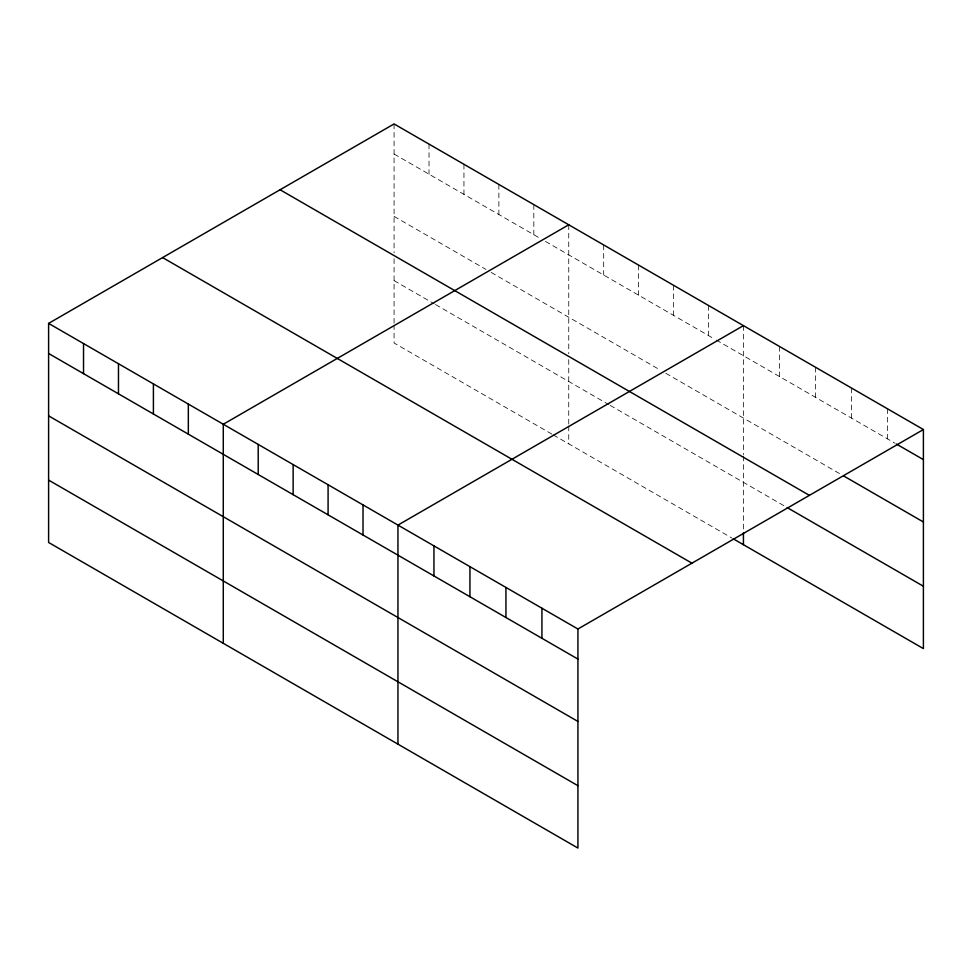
<?xml version="1.0" encoding="UTF-8"?>
<svg xmlns="http://www.w3.org/2000/svg" width="972" height="972" viewBox="0 0 972 972"><rect width="100%" height="100%" fill="white"/><g stroke="black" fill="none" stroke-linecap="round" stroke-linejoin="round"><path stroke-width="0.73" stroke-dasharray="4.86 3.65" d="M394.073 154.026L540.286 238.432M545.462 241.421L714.967 339.289M716.255 340.03L895.115 443.293M394.073 216.379L485.939 269.426M491.115 272.415L660.62 370.271M665.796 373.26L841.132 474.482M394.073 280.641L434.192 303.799M435.48 304.54L608.861 404.644M610.161 405.385L785.85 506.825M551.926 434.132L394.073 342.995L394.073 325.183M553.226 434.885L731.782 537.966M887.412 408.762L887.412 438.846M851.411 387.986L851.411 418.057M815.423 367.197L815.423 397.281M779.423 346.421L779.423 376.504M743.434 325.644L743.434 454.592M743.434 456.05L743.434 531.332M708.491 305.475L708.491 335.547M673.56 285.294L673.56 315.378M638.628 265.125L638.628 295.209M603.685 244.956L603.685 275.04M568.754 224.787L568.754 353.735M568.754 359.579L568.754 424.545M568.754 426.028L568.754 443.852M533.822 204.618L533.822 234.702M498.879 184.449L498.879 214.533M463.948 164.28L463.948 194.364M429.017 144.111L429.017 174.195M394.073 123.942L394.073 252.89M394.073 258.734L394.073 323.7"/><path stroke-width="1.46" d="M48.6 323.397L577.927 629.006L577.927 848.058L48.6 542.461L48.6 323.397L394.073 123.942L923.4 429.539L923.4 648.603L733.082 538.719M568.754 224.787L223.281 424.254L223.281 643.306M743.434 325.644L397.949 525.099L397.949 744.151M577.927 629.006L923.4 429.539M896.403 444.034L923.4 459.622M843.696 475.976L923.4 521.988M280.07 189.759L809.397 495.368M787.138 507.566L923.4 586.238M162.603 257.58L691.93 563.177M48.6 353.48L577.927 659.077M48.6 415.846L577.927 721.443M48.6 480.095L577.927 785.692M743.434 532.814L743.434 544.697M541.926 608.217L541.926 638.3M505.938 587.44L505.938 617.524M469.938 566.664L469.938 596.735M433.949 545.875L433.949 575.959M363.018 504.93L363.018 535.013M328.086 484.761L328.086 514.832M293.143 464.592L293.143 494.663M258.212 444.423L258.212 474.494M188.337 404.085L188.337 434.156M153.406 383.916L153.406 413.987M118.475 363.735L118.475 393.818M83.531 343.566L83.531 373.649"/></g></svg>
